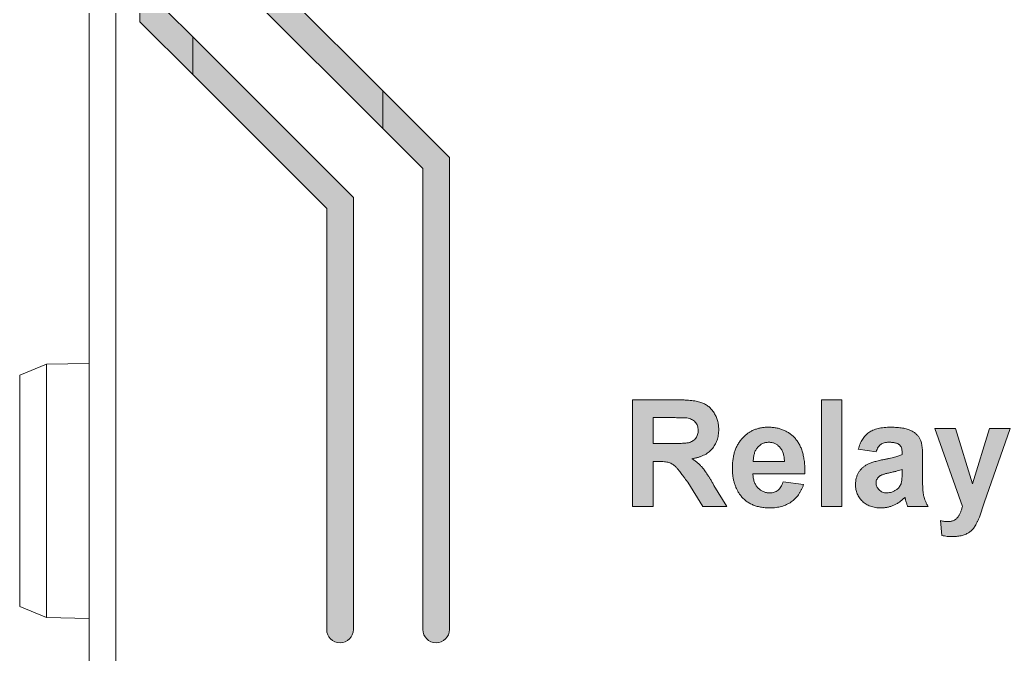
# Model space of a CAD drawing. Extents: x 222 to 1672, y 144 to 807.
# Drawn here: x 445.66 to 464.22, y 381.01 to 392.91 of the extents above; entities that cross this region are included whole.
import ezdxf

# ---------------------------------------------------------------- set-up
doc = ezdxf.new("R2010")
doc.units = 0
doc.header["$LTSCALE"] = 2
doc.header["$MEASUREMENT"] = 0
doc.layers.get('0').update_dxf_attribs({"linetype": 'CONTINUOUS'})
doc.layers.add('DIM', color=7, linetype='CONTINUOUS')

msp = doc.modelspace()

# ---------------------------------------------------------------- hatches: boundary and pattern name
at = {"lineweight": 5}
h = msp.add_hatch(color=256, dxfattribs=at)
edge = h.paths.add_edge_path(flags=0)
edge.add_spline(control_points=[(458.25599, 384.67901), (458.27621, 384.68248), (458.31572, 384.68926), (458.37251, 384.70367), (458.4256, 384.72137), (458.47472, 384.74241), (458.52011, 384.76702), (458.56143, 384.79509), (458.59895, 384.82644), (458.6324, 384.86119), (458.66191, 384.89865), (458.68747, 384.93883), (458.7089, 384.98134), (458.72737, 385.02603), (458.74079, 385.07354), (458.75021, 385.1233), (458.75655, 385.17537), (458.75724, 385.21091), (458.75759, 385.22909)], knot_values=[0, 0, 0, 0, 0.07469781, 0.14595107, 0.21316705, 0.27831142, 0.34034359, 0.40091697, 0.4599555, 0.51808948, 0.57627837, 0.63335481, 0.69121753, 0.7494755, 0.80920523, 0.87063763, 0.93380547, 1, 1, 1, 1], weights=[1, 1, 1, 1, 1, 1, 1, 1, 1, 1, 1, 1, 1, 1, 1, 1, 1, 1, 1], degree=3, periodic=0)
edge.add_spline(control_points=[(458.75759, 385.22909), (458.7574, 385.24352), (458.75703, 385.27191), (458.75284, 385.31394), (458.74613, 385.35479), (458.73646, 385.39439), (458.72436, 385.43282), (458.70971, 385.47002), (458.69171, 385.50581), (458.67202, 385.54057), (458.64966, 385.57317), (458.62547, 385.60349), (458.59949, 385.63125), (458.57125, 385.65606), (458.54153, 385.67857), (458.51021, 385.69881), (458.47679, 385.71609), (458.44092, 385.7306), (458.40158, 385.74328), (458.35749, 385.75387), (458.308, 385.76301), (458.25321, 385.77063), (458.19288, 385.77588), (458.12731, 385.78051), (458.05622, 385.78271), (458.00706, 385.78302), (457.98155, 385.78317)], knot_values=[0, 0, 0, 0, 0.03949592, 0.07768972, 0.11549137, 0.15273028, 0.18914914, 0.22573822, 0.2620321, 0.29871421, 0.33501361, 0.37012469, 0.40477796, 0.43896143, 0.4728859, 0.50675517, 0.54092691, 0.57568415, 0.61256245, 0.65396789, 0.69971137, 0.75027271, 0.80534532, 0.86543219, 0.93017383, 1, 1, 1, 1], weights=[1, 1, 1, 1, 1, 1, 1, 1, 1, 1, 1, 1, 1, 1, 1, 1, 1, 1, 1, 1, 1, 1, 1, 1, 1, 1, 1], degree=3, periodic=0)
edge.add_line((457.98155, 385.78317), (457.14221, 385.78317))
edge.add_line((457.14221, 385.78317), (457.14221, 383.78317))
edge.add_line((457.14221, 383.78317), (457.52682, 383.78317))
edge.add_line((457.52682, 383.78317), (457.52682, 384.62933))
edge.add_line((457.52682, 384.62933), (457.61296, 384.62933))
edge.add_spline(control_points=[(457.61296, 384.62933), (457.63568, 384.62923), (457.67782, 384.62905), (457.73612, 384.62447), (457.78473, 384.61829), (457.82513, 384.60851), (457.86024, 384.5947), (457.89248, 384.57578), (457.92466, 384.55347), (457.95016, 384.5297), (457.97224, 384.50672), (457.99172, 384.48348), (458.01512, 384.45555), (458.04124, 384.42199), (458.07069, 384.38321), (458.10342, 384.33928), (458.13947, 384.29), (458.16441, 384.25528), (458.17747, 384.2371)], knot_values=[0, 0, 0, 0, 0.09290491, 0.17236265, 0.23912814, 0.29319832, 0.34200386, 0.39290258, 0.44581457, 0.50190394, 0.53514103, 0.57621308, 0.62588572, 0.68425751, 0.75015653, 0.8251249, 0.90840426, 1, 1, 1, 1], weights=[1, 1, 1, 1, 1, 1, 1, 1, 1, 1, 1, 1, 1, 1, 1, 1, 1, 1, 1], degree=3, periodic=0)
edge.add_line((458.17747, 384.2371), (458.46192, 383.78317))
edge.add_line((458.46192, 383.78317), (458.91144, 383.78317))
edge.add_line((458.91144, 383.78317), (458.66905, 384.17901))
edge.add_spline(control_points=[(458.66905, 384.17901), (458.65829, 384.198), (458.63752, 384.23465), (458.60663, 384.28712), (458.57761, 384.33521), (458.54966, 384.37848), (458.52433, 384.41778), (458.50038, 384.45233), (458.47769, 384.48197), (458.45063, 384.51659), (458.4141, 384.55509), (458.36681, 384.599), (458.31381, 384.6407), (458.27554, 384.66605), (458.25599, 384.67901)], knot_values=[0, 0, 0, 0, 0.09973573, 0.19244088, 0.2781337, 0.35632251, 0.42773138, 0.49170623, 0.54832284, 0.59824945, 0.69235725, 0.79036126, 0.89288495, 1, 1, 1, 1], weights=[1, 1, 1, 1, 1, 1, 1, 1, 1, 1, 1, 1, 1, 1, 1], degree=3, periodic=0)
edge = h.paths.add_edge_path(flags=0)
edge.add_spline(control_points=[(458.15944, 385.44343), (458.17558, 385.4403), (458.20648, 385.4343), (458.24935, 385.4181), (458.28634, 385.39625), (458.31779, 385.36924), (458.34263, 385.33663), (458.36053, 385.29903), (458.371, 385.25662), (458.3723, 385.22688), (458.37298, 385.21146)], knot_values=[0, 0, 0, 0, 0.14164282, 0.27103414, 0.39288829, 0.51042719, 0.62627856, 0.74371588, 0.86716479, 1, 1, 1, 1], weights=[1, 1, 1, 1, 1, 1, 1, 1, 1, 1, 1], degree=3, periodic=0)
edge.add_spline(control_points=[(458.37298, 385.21146), (458.37238, 385.19768), (458.37123, 385.17097), (458.36398, 385.13245), (458.34993, 385.09798), (458.33137, 385.06704), (458.308, 385.04015), (458.28034, 385.0172), (458.24823, 384.99947), (458.21806, 384.98704), (458.18862, 384.9799), (458.15915, 384.97531), (458.12277, 384.97143), (458.0792, 384.96844), (458.0286, 384.96542), (457.97074, 384.96422), (457.90597, 384.96281), (457.86043, 384.96271), (457.83652, 384.96266)], knot_values=[0, 0, 0, 0, 0.06120831, 0.11864809, 0.17292566, 0.22559599, 0.27813602, 0.33036401, 0.38426791, 0.44041723, 0.47464078, 0.51850245, 0.57278003, 0.63698734, 0.71239837, 0.79780714, 0.89387143, 1, 1, 1, 1], weights=[1, 1, 1, 1, 1, 1, 1, 1, 1, 1, 1, 1, 1, 1, 1, 1, 1, 1, 1], degree=3, periodic=0)
edge.add_line((457.83652, 384.96266), (457.52682, 384.96266))
edge.add_line((457.52682, 384.96266), (457.52682, 385.44984))
edge.add_line((457.52682, 385.44984), (457.85375, 385.44984))
edge.add_spline(control_points=[(457.85375, 385.44984), (457.87391, 385.44989), (457.91211, 385.44997), (457.96619, 385.4494), (458.01401, 385.44922), (458.0554, 385.44823), (458.09054, 385.44767), (458.11911, 385.4463), (458.14145, 385.44541), (458.1541, 385.44402), (458.15944, 385.44343)], knot_values=[0, 0, 0, 0, 0.19780091, 0.37464764, 0.53053598, 0.66679491, 0.78078978, 0.87518728, 0.94734107, 1, 1, 1, 1], weights=[1, 1, 1, 1, 1, 1, 1, 1, 1, 1, 1], degree=3, periodic=0)
msp.add_hatch(color=256, dxfattribs=at).paths.add_polyline_path([(461.06529, 383.78317), (461.06529, 385.78317), (460.68067, 385.78317), (460.68067, 383.78317)], flags=0)
h = msp.add_hatch(color=256, dxfattribs=at)
edge = h.paths.add_edge_path(flags=0)
edge.add_spline(control_points=[(459.15743, 384.00433), (459.17312, 383.98468), (459.20426, 383.94566), (459.2592, 383.89476), (459.32096, 383.85261), (459.38819, 383.81731), (459.4619, 383.79077), (459.54128, 383.77082), (459.62708, 383.75993), (459.68625, 383.75835), (459.71673, 383.75753)], knot_values=[0, 0, 0, 0, 0.11855345, 0.23541081, 0.35185437, 0.47054346, 0.59278609, 0.72074042, 0.85615133, 1, 1, 1, 1], weights=[1, 1, 1, 1, 1, 1, 1, 1, 1, 1, 1], degree=3, periodic=0)
edge.add_spline(control_points=[(459.71673, 383.75753), (459.73624, 383.75781), (459.77453, 383.75834), (459.83064, 383.76358), (459.88412, 383.77254), (459.93533, 383.78421), (459.9837, 383.80066), (460.03025, 383.81915), (460.07381, 383.84216), (460.11488, 383.86837), (460.15362, 383.89754), (460.18912, 383.93071), (460.22262, 383.96634), (460.25328, 384.00543), (460.28067, 384.04807), (460.3061, 384.09343), (460.32867, 384.14203), (460.34104, 384.1761), (460.34734, 384.19343)], knot_values=[0, 0, 0, 0, 0.07085537, 0.13906557, 0.20446445, 0.26777142, 0.32959631, 0.38986562, 0.44953842, 0.50821494, 0.56672275, 0.62543134, 0.68446973, 0.74425089, 0.80560961, 0.86837334, 0.93305575, 1, 1, 1, 1], weights=[1, 1, 1, 1, 1, 1, 1, 1, 1, 1, 1, 1, 1, 1, 1, 1, 1, 1, 1], degree=3, periodic=0)
edge.add_line((460.34734, 384.19343), (459.96272, 384.24471))
edge.add_spline(control_points=[(459.96272, 384.24471), (459.9573, 384.22785), (459.94696, 384.19572), (459.92521, 384.15253), (459.89987, 384.11637), (459.87016, 384.08769), (459.83644, 384.06625), (459.79966, 384.05015), (459.75879, 384.04152), (459.73052, 384.04024), (459.71593, 384.03958)], knot_values=[0, 0, 0, 0, 0.15230827, 0.29006147, 0.41445075, 0.53069339, 0.64291168, 0.75670224, 0.87438487, 1, 1, 1, 1], weights=[1, 1, 1, 1, 1, 1, 1, 1, 1, 1, 1], degree=3, periodic=0)
edge.add_spline(control_points=[(459.71593, 384.03958), (459.70496, 384.0399), (459.68347, 384.04052), (459.65197, 384.04514), (459.62177, 384.05209), (459.59308, 384.06293), (459.56539, 384.07576), (459.5396, 384.09264), (459.51507, 384.11194), (459.49181, 384.1339), (459.47058, 384.15864), (459.45221, 384.18602), (459.43626, 384.21559), (459.42373, 384.24772), (459.41319, 384.28212), (459.40513, 384.3188), (459.40048, 384.35799), (459.39925, 384.38479), (459.39862, 384.39856)], knot_values=[0, 0, 0, 0, 0.06125787, 0.12003426, 0.1775854, 0.23400319, 0.29107345, 0.34778652, 0.40570411, 0.46534559, 0.52620682, 0.58746469, 0.64922042, 0.71351154, 0.77983588, 0.85008597, 0.92301523, 1, 1, 1, 1], weights=[1, 1, 1, 1, 1, 1, 1, 1, 1, 1, 1, 1, 1, 1, 1, 1, 1, 1, 1], degree=3, periodic=0)
edge.add_line((459.39862, 384.39856), (460.37298, 384.39856))
edge.add_spline(control_points=[(460.37298, 384.39856), (460.3732, 384.43423), (460.37363, 384.50338), (460.36624, 384.60364), (460.35327, 384.69687), (460.33431, 384.78304), (460.3087, 384.86196), (460.27695, 384.93383), (460.23939, 384.99897), (460.19503, 385.05634), (460.14573, 385.10677), (460.09226, 385.15079), (460.03415, 385.18793), (459.97162, 385.21792), (459.90508, 385.24183), (459.83412, 385.25848), (459.75896, 385.26871), (459.70741, 385.2698), (459.68107, 385.27035)], knot_values=[0, 0, 0, 0, 0.08420879, 0.16325787, 0.23716248, 0.30633069, 0.3713571, 0.43277526, 0.49157225, 0.54847102, 0.60355787, 0.65779038, 0.71168251, 0.76598833, 0.82125275, 0.87831821, 0.93781895, 1, 1, 1, 1], weights=[1, 1, 1, 1, 1, 1, 1, 1, 1, 1, 1, 1, 1, 1, 1, 1, 1, 1, 1], degree=3, periodic=0)
edge.add_spline(control_points=[(459.68107, 385.27035), (459.65753, 385.26977), (459.61118, 385.26863), (459.54333, 385.25858), (459.4783, 385.24334), (459.41683, 385.22049), (459.35812, 385.19214), (459.30316, 385.15633), (459.25072, 385.11502), (459.20208, 385.06728), (459.15729, 385.01437), (459.11958, 384.95517), (459.08604, 384.89215), (459.06005, 384.82347), (459.03884, 384.75039), (459.02505, 384.67206), (459.01525, 384.58925), (459.01443, 384.53227), (459.014, 384.50313)], knot_values=[0, 0, 0, 0, 0.06169022, 0.12145947, 0.17946419, 0.23651303, 0.29304481, 0.35005925, 0.40813473, 0.46780956, 0.5284676, 0.58945925, 0.6514795, 0.71533384, 0.78161143, 0.85070042, 0.92362773, 1, 1, 1, 1], weights=[1, 1, 1, 1, 1, 1, 1, 1, 1, 1, 1, 1, 1, 1, 1, 1, 1, 1, 1], degree=3, periodic=0)
edge.add_spline(control_points=[(459.014, 384.50313), (459.01452, 384.47854), (459.01553, 384.43035), (459.02188, 384.35964), (459.0329, 384.29221), (459.04927, 384.22821), (459.06897, 384.16722), (459.0937, 384.10947), (459.12262, 384.05481), (459.14588, 384.02108), (459.15743, 384.00433)], knot_values=[0, 0, 0, 0, 0.13976509, 0.27393342, 0.40323654, 0.52770887, 0.64918866, 0.76721758, 0.88440111, 1, 1, 1, 1], weights=[1, 1, 1, 1, 1, 1, 1, 1, 1, 1, 1], degree=3, periodic=0)
edge = h.paths.add_edge_path(flags=0)
edge.add_spline(control_points=[(459.40543, 384.62933), (459.40564, 384.64283), (459.40604, 384.66907), (459.40983, 384.70734), (459.41544, 384.74365), (459.42501, 384.77751), (459.43591, 384.80971), (459.45054, 384.83921), (459.46733, 384.86682), (459.48057, 384.88346), (459.48716, 384.89175)], knot_values=[0, 0, 0, 0, 0.14414285, 0.28026978, 0.41042823, 0.5360437, 0.65560852, 0.77300057, 0.88701576, 1, 1, 1, 1], weights=[1, 1, 1, 1, 1, 1, 1, 1, 1, 1, 1], degree=3, periodic=0)
edge.add_spline(control_points=[(459.48716, 384.89175), (459.49423, 384.89937), (459.50813, 384.91436), (459.5312, 384.93414), (459.55559, 384.95101), (459.58139, 384.96477), (459.60861, 384.97522), (459.63718, 384.98294), (459.66732, 384.9873), (459.68787, 384.98796), (459.6983, 384.9883)], knot_values=[0, 0, 0, 0, 0.12992539, 0.25546154, 0.37915105, 0.50018492, 0.62021214, 0.74296224, 0.86956039, 1, 1, 1, 1], weights=[1, 1, 1, 1, 1, 1, 1, 1, 1, 1, 1], degree=3, periodic=0)
edge.add_spline(control_points=[(459.6983, 384.9883), (459.70806, 384.98793), (459.72726, 384.9872), (459.75566, 384.98329), (459.78289, 384.97595), (459.80903, 384.96604), (459.83375, 384.95289), (459.85762, 384.93721), (459.88018, 384.91841), (459.90176, 384.89703), (459.92119, 384.87267), (459.93858, 384.84579), (459.95302, 384.81596), (459.96539, 384.78384), (459.97501, 384.74879), (459.9822, 384.7113), (459.98641, 384.67108), (459.9877, 384.64349), (459.98836, 384.62933)], knot_values=[0, 0, 0, 0, 0.05667449, 0.11148941, 0.16601854, 0.22000498, 0.27340383, 0.32822971, 0.38550015, 0.44360396, 0.5042581, 0.56597298, 0.62906969, 0.69630237, 0.76551692, 0.83970968, 0.91769727, 1, 1, 1, 1], weights=[1, 1, 1, 1, 1, 1, 1, 1, 1, 1, 1, 1, 1, 1, 1, 1, 1, 1, 1], degree=3, periodic=0)
edge.add_line((459.98836, 384.62933), (459.40543, 384.62933))
h = msp.add_hatch(color=256, dxfattribs=at)
edge = h.paths.add_edge_path(flags=0)
edge.add_spline(control_points=[(462.57811, 384.71026), (462.57796, 384.73029), (462.57768, 384.76877), (462.57535, 384.8241), (462.57121, 384.87458), (462.56649, 384.92028), (462.559, 384.96084), (462.55104, 384.99678), (462.54054, 385.02767), (462.52518, 385.06272), (462.49958, 385.10134), (462.46018, 385.14222), (462.41207, 385.17911), (462.36532, 385.20568), (462.32308, 385.22495), (462.28617, 385.23642), (462.24584, 385.24765), (462.20112, 385.25554), (462.15267, 385.26271), (462.10004, 385.26649), (462.04357, 385.27022), (462.00453, 385.27031), (461.98436, 385.27035)], knot_values=[0, 0, 0, 0, 0.06225435, 0.11957737, 0.17203079, 0.2196465, 0.26222114, 0.30016966, 0.33389655, 0.36343396, 0.41891423, 0.47674126, 0.53916276, 0.60664461, 0.64342939, 0.68319291, 0.72657895, 0.7734602, 0.82416741, 0.8787227, 0.93733069, 1, 1, 1, 1], weights=[1, 1, 1, 1, 1, 1, 1, 1, 1, 1, 1, 1, 1, 1, 1, 1, 1, 1, 1, 1, 1, 1, 1], degree=3, periodic=0)
edge.add_spline(control_points=[(461.98436, 385.27035), (461.96218, 385.27008), (461.9191, 385.26955), (461.85654, 385.26446), (461.79808, 385.2574), (461.74409, 385.24588), (461.69416, 385.23209), (461.64836, 385.21494), (461.60678, 385.19456), (461.56946, 385.17053), (461.53557, 385.14348), (461.50444, 385.11314), (461.47593, 385.07929), (461.44988, 385.04203), (461.42671, 385.00127), (461.4057, 384.95746), (461.38775, 384.91006), (461.37797, 384.87699), (461.37298, 384.8601)], knot_values=[0, 0, 0, 0, 0.08239138, 0.16002563, 0.23308018, 0.30100562, 0.3649371, 0.42539287, 0.48242231, 0.53665245, 0.58996686, 0.64330205, 0.69787614, 0.75417562, 0.81196627, 0.87189028, 0.93455374, 1, 1, 1, 1], weights=[1, 1, 1, 1, 1, 1, 1, 1, 1, 1, 1, 1, 1, 1, 1, 1, 1, 1, 1], degree=3, periodic=0)
edge.add_line((461.37298, 384.8601), (461.70631, 384.80882))
edge.add_spline(control_points=[(461.70631, 384.80882), (461.71194, 384.82434), (461.72258, 384.85369), (461.74347, 384.89278), (461.76662, 384.92487), (461.79351, 384.94964), (461.82491, 384.96725), (461.86073, 384.97952), (461.90163, 384.98724), (461.93063, 384.98793), (461.9459, 384.9883)], knot_values=[0, 0, 0, 0, 0.15148225, 0.28648814, 0.40572122, 0.51340278, 0.619451, 0.7338998, 0.85996636, 1, 1, 1, 1], weights=[1, 1, 1, 1, 1, 1, 1, 1, 1, 1, 1], degree=3, periodic=0)
edge.add_spline(control_points=[(461.9459, 384.9883), (461.95738, 384.98812), (461.97944, 384.98777), (462.01116, 384.98592), (462.04003, 384.98226), (462.06602, 384.97758), (462.08915, 384.97168), (462.10937, 384.96414), (462.1267, 384.9549), (462.14631, 384.94095), (462.16626, 384.91778), (462.18246, 384.88286), (462.19205, 384.8407), (462.19299, 384.81034), (462.19349, 384.79399)], knot_values=[0, 0, 0, 0, 0.09377749, 0.18007096, 0.25917195, 0.33122855, 0.39548218, 0.453792, 0.50695245, 0.55536258, 0.64960779, 0.75248616, 0.86671714, 1, 1, 1, 1], weights=[1, 1, 1, 1, 1, 1, 1, 1, 1, 1, 1, 1, 1, 1, 1], degree=3, periodic=0)
edge.add_line((462.19349, 384.79399), (462.19349, 384.75753))
edge.add_spline(control_points=[(462.19349, 384.75753), (462.18431, 384.75372), (462.16451, 384.74551), (462.13192, 384.73389), (462.09425, 384.72255), (462.05172, 384.71034), (462.00406, 384.69862), (461.95151, 384.686), (461.89387, 384.6738), (461.85375, 384.66563), (461.83291, 384.66138)], knot_values=[0, 0, 0, 0, 0.07981873, 0.17203946, 0.27748407, 0.39556827, 0.52711527, 0.67141219, 0.82930192, 1, 1, 1, 1], weights=[1, 1, 1, 1, 1, 1, 1, 1, 1, 1, 1], degree=3, periodic=0)
edge.add_spline(control_points=[(461.83291, 384.66138), (461.80267, 384.65486), (461.74546, 384.64252), (461.66578, 384.62075), (461.59733, 384.59723), (461.53877, 384.57221), (461.48915, 384.54198), (461.44584, 384.5071), (461.40862, 384.46601), (461.37729, 384.41979), (461.35236, 384.36882), (461.33492, 384.31385), (461.32362, 384.25572), (461.32235, 384.21579), (461.3217, 384.19543)], knot_values=[0, 0, 0, 0, 0.12127311, 0.22934374, 0.32353606, 0.40485207, 0.47837502, 0.550561, 0.6220739, 0.69481004, 0.76878624, 0.84360765, 0.92029713, 1, 1, 1, 1], weights=[1, 1, 1, 1, 1, 1, 1, 1, 1, 1, 1, 1, 1, 1, 1], degree=3, periodic=0)
edge.add_spline(control_points=[(461.3217, 384.19543), (461.32206, 384.17992), (461.32276, 384.14958), (461.32902, 384.10504), (461.33885, 384.06258), (461.35309, 384.02207), (461.3711, 383.9837), (461.39286, 383.94713), (461.41916, 383.91307), (461.44913, 383.88104), (461.48258, 383.85189), (461.51926, 383.82647), (461.55897, 383.80518), (461.6014, 383.78733), (461.64714, 383.77454), (461.69536, 383.7641), (461.74679, 383.75878), (461.78202, 383.75796), (461.80006, 383.75753)], knot_values=[0, 0, 0, 0, 0.0637279, 0.12466222, 0.18443855, 0.24259015, 0.30078319, 0.35839089, 0.41712241, 0.47731058, 0.53839304, 0.59914168, 0.66029316, 0.72328646, 0.7878993, 0.85517772, 0.92585191, 1, 1, 1, 1], weights=[1, 1, 1, 1, 1, 1, 1, 1, 1, 1, 1, 1, 1, 1, 1, 1, 1, 1, 1], degree=3, periodic=0)
edge.add_spline(control_points=[(461.80006, 383.75753), (461.8208, 383.75817), (461.86193, 383.75943), (461.9225, 383.7689), (461.98123, 383.78413), (462.03787, 383.80592), (462.09274, 383.83397), (462.1462, 383.8676), (462.19772, 383.90793), (462.22967, 383.9386), (462.24598, 383.95425)], knot_values=[0, 0, 0, 0, 0.12414628, 0.24632109, 0.36622026, 0.4869914, 0.60897492, 0.73480024, 0.86472582, 1, 1, 1, 1], weights=[1, 1, 1, 1, 1, 1, 1, 1, 1, 1, 1], degree=3, periodic=0)
edge.add_spline(control_points=[(462.24598, 383.95425), (462.24679, 383.95185), (462.24882, 383.94589), (462.2519, 383.93533), (462.25545, 383.92153), (462.25812, 383.91138), (462.2596, 383.90577)], knot_values=[0, 0, 0, 0, 0.1509182, 0.37490735, 0.65466066, 1, 1, 1, 1], weights=[1, 1, 1, 1, 1, 1, 1], degree=3, periodic=0)
edge.add_spline(control_points=[(462.2596, 383.90577), (462.26302, 383.89307), (462.26944, 383.86922), (462.27917, 383.83618), (462.28729, 383.80782), (462.29331, 383.7909), (462.29606, 383.78317)], knot_values=[0, 0, 0, 0, 0.3084409, 0.57901026, 0.80787295, 1, 1, 1, 1], weights=[1, 1, 1, 1, 1, 1, 1], degree=3, periodic=0)
edge.add_line((462.29606, 383.78317), (462.68067, 383.78317))
edge.add_spline(control_points=[(462.68067, 383.78317), (462.67134, 383.80014), (462.65326, 383.83304), (462.63104, 383.88288), (462.61252, 383.93072), (462.60119, 383.97064), (462.59415, 384.00354), (462.58976, 384.03108), (462.58625, 384.0617), (462.58354, 384.09552), (462.5812, 384.13238), (462.57897, 384.17244), (462.57847, 384.21573), (462.57823, 384.24565), (462.57811, 384.26114)], knot_values=[0, 0, 0, 0, 0.1170544, 0.22693526, 0.32968131, 0.4270798, 0.4774496, 0.53308016, 0.59568856, 0.66376196, 0.73821884, 0.81907955, 0.90631512, 1, 1, 1, 1], weights=[1, 1, 1, 1, 1, 1, 1, 1, 1, 1, 1, 1, 1, 1, 1], degree=3, periodic=0)
edge.add_line((462.57811, 384.26114), (462.57811, 384.71026))
edge = h.paths.add_edge_path(flags=0)
edge.add_spline(control_points=[(461.90703, 384.03958), (461.89293, 384.04023), (461.86578, 384.04146), (461.82707, 384.05248), (461.79194, 384.06955), (461.76213, 384.09445), (461.73736, 384.12321), (461.71918, 384.15557), (461.70836, 384.19088), (461.707, 384.21539), (461.70631, 384.22789)], knot_values=[0, 0, 0, 0, 0.13771831, 0.26517094, 0.39082205, 0.51715765, 0.64231852, 0.76048923, 0.87789878, 1, 1, 1, 1], weights=[1, 1, 1, 1, 1, 1, 1, 1, 1, 1, 1], degree=3, periodic=0)
edge.add_spline(control_points=[(461.70631, 384.22789), (461.7071, 384.24044), (461.70864, 384.2651), (461.72292, 384.29994), (461.74542, 384.33136), (461.76607, 384.34762), (461.77682, 384.35609)], knot_values=[0, 0, 0, 0, 0.24658548, 0.48422203, 0.73124294, 1, 1, 1, 1], weights=[1, 1, 1, 1, 1, 1, 1], degree=3, periodic=0)
edge.add_spline(control_points=[(461.77682, 384.35609), (461.78117, 384.35888), (461.7906, 384.36492), (461.80742, 384.37215), (461.82705, 384.3804), (461.85016, 384.3881), (461.87643, 384.39628), (461.90589, 384.40406), (461.93858, 384.41223), (461.98492, 384.42222), (462.04043, 384.43452), (462.10062, 384.44874), (462.15056, 384.46222), (462.18029, 384.47141), (462.19349, 384.47548)], knot_values=[0, 0, 0, 0, 0.03556844, 0.07722134, 0.12600496, 0.18255621, 0.24524261, 0.31590012, 0.39280488, 0.47778687, 0.64305187, 0.78524199, 0.90464804, 1, 1, 1, 1], weights=[1, 1, 1, 1, 1, 1, 1, 1, 1, 1, 1, 1, 1, 1, 1], degree=3, periodic=0)
edge.add_line((462.19349, 384.47548), (462.19349, 384.40297))
edge.add_spline(control_points=[(462.19349, 384.40297), (462.19342, 384.38293), (462.19329, 384.34616), (462.19044, 384.29646), (462.18674, 384.25697), (462.18165, 384.23467), (462.17947, 384.22508)], knot_values=[0, 0, 0, 0, 0.33606884, 0.61654006, 0.83523807, 1, 1, 1, 1], weights=[1, 1, 1, 1, 1, 1, 1], degree=3, periodic=0)
edge.add_spline(control_points=[(462.17947, 384.22508), (462.1755, 384.21339), (462.16761, 384.19015), (462.14781, 384.15865), (462.12382, 384.12903), (462.10368, 384.11282), (462.09333, 384.10449)], knot_values=[0, 0, 0, 0, 0.24488642, 0.48698632, 0.73615012, 1, 1, 1, 1], weights=[1, 1, 1, 1, 1, 1, 1], degree=3, periodic=0)
edge.add_spline(control_points=[(462.09333, 384.10449), (462.07865, 384.09453), (462.05004, 384.07512), (462.00334, 384.05457), (461.95551, 384.04193), (461.92313, 384.04036), (461.90703, 384.03958)], knot_values=[0, 0, 0, 0, 0.26490977, 0.51622128, 0.75944699, 1, 1, 1, 1], weights=[1, 1, 1, 1, 1, 1, 1], degree=3, periodic=0)
h = msp.add_hatch(color=256, dxfattribs=at)
edge = h.paths.add_edge_path(flags=0)
edge.add_spline(control_points=[(462.93708, 383.24031), (462.97024, 383.23406), (463.0367, 383.22155), (463.10432, 383.2199), (463.1382, 383.21907)], knot_values=[0, 0, 0, 0, 0.49887109, 1, 1, 1, 1], weights=[1, 1, 1, 1, 1], degree=3, periodic=0)
edge.add_spline(control_points=[(463.1382, 383.21907), (463.15464, 383.21921), (463.18665, 383.21947), (463.23331, 383.22427), (463.27741, 383.23074), (463.31887, 383.24053), (463.35746, 383.25233), (463.39316, 383.26643), (463.42554, 383.28269), (463.45503, 383.30154), (463.48206, 383.32285), (463.50694, 383.34731), (463.53085, 383.374), (463.5527, 383.40509), (463.5749, 383.44059), (463.59669, 383.48291), (463.61905, 383.53234), (463.6334, 383.56797), (463.64101, 383.58686)], knot_values=[0, 0, 0, 0, 0.07275858, 0.14166376, 0.2074853, 0.27002676, 0.33006918, 0.38607356, 0.4397602, 0.49028579, 0.54080446, 0.59182595, 0.64461929, 0.69927107, 0.75982386, 0.82991903, 0.90983983, 1, 1, 1, 1], weights=[1, 1, 1, 1, 1, 1, 1, 1, 1, 1, 1, 1, 1, 1, 1, 1, 1, 1, 1], degree=3, periodic=0)
edge.add_line((463.64101, 383.58686), (463.73315, 383.85088))
edge.add_line((463.73315, 383.85088), (464.21913, 385.24471))
edge.add_line((464.21913, 385.24471), (463.83452, 385.24471))
edge.add_line((463.83452, 385.24471), (463.514, 384.20986))
edge.add_line((463.514, 384.20986), (463.19349, 385.24471))
edge.add_line((463.19349, 385.24471), (462.80888, 385.24471))
edge.add_line((462.80888, 385.24471), (463.3241, 383.78317))
edge.add_spline(control_points=[(463.3241, 383.78317), (463.31869, 383.76344), (463.30826, 383.72534), (463.2877, 383.67185), (463.26411, 383.62364), (463.24112, 383.58766), (463.22098, 383.5616), (463.20301, 383.54573), (463.18365, 383.53182), (463.16219, 383.52058), (463.13877, 383.51177), (463.11352, 383.50535), (463.08622, 383.50176), (463.06743, 383.50134), (463.05767, 383.50112)], knot_values=[0, 0, 0, 0, 0.14439171, 0.27867988, 0.40389901, 0.52262569, 0.57960558, 0.63566555, 0.6911198, 0.74762981, 0.80611074, 0.86738952, 0.93112113, 1, 1, 1, 1], weights=[1, 1, 1, 1, 1, 1, 1, 1, 1, 1, 1, 1, 1, 1, 1], degree=3, periodic=0)
edge.add_spline(control_points=[(463.05767, 383.50112), (463.04645, 383.5014), (463.02329, 383.50198), (462.9877, 383.50525), (462.95012, 383.51092), (462.92464, 383.51634), (462.91144, 383.51915)], knot_values=[0, 0, 0, 0, 0.2281211, 0.47064069, 0.7258863, 1, 1, 1, 1], weights=[1, 1, 1, 1, 1, 1, 1], degree=3, periodic=0)
edge.add_line((462.91144, 383.51915), (462.93708, 383.24031))
at = {"layer": 'DIM', "lineweight": 5}
for points in [[(450.21272, 393.826), (450.21272, 463.32772), (452.46272, 465.57772), (452.46272, 466.28483), (449.71272, 463.53483), (449.71272, 393.61889), (452.46272, 390.86889), (452.46272, 391.576)], [(448.41272, 393.08042), (448.41272, 464.07331), (448.90462, 464.56521), (448.90462, 465.27231), (447.91272, 464.28042), (447.91272, 392.87331), (448.90462, 391.88141), (448.90462, 392.58852)]]:
    msp.add_hatch(color=256, dxfattribs=at).paths.add_polyline_path(points, flags=0)
h = msp.add_hatch(color=256, dxfattribs=at)
edge = h.paths.add_edge_path(flags=0)
edge.add_line((451.41272, 389.37331), (451.41272, 381.47686))
edge.add_arc((451.66272, 381.47686), 0.25, 180, 360)
edge.add_line((451.91272, 381.47686), (451.91272, 389.58042))
edge.add_line((451.91272, 389.58042), (448.90462, 392.58852))
edge.add_line((448.90462, 392.58852), (448.90462, 391.88141))
edge.add_line((448.90462, 391.88141), (451.41272, 389.37331))
h = msp.add_hatch(color=256, dxfattribs=at)
edge = h.paths.add_edge_path(flags=0)
edge.add_line((453.21272, 390.11889), (453.21272, 381.47686))
edge.add_arc((453.46272, 381.47686), 0.25, 180, 360)
edge.add_line((453.71272, 381.47686), (453.71272, 390.326))
edge.add_line((453.71272, 390.326), (452.46272, 391.576))
edge.add_line((452.46272, 391.576), (452.46272, 390.86889))
edge.add_line((452.46272, 390.86889), (453.21272, 390.11889))

# ---------------------------------------------------------------- linework, layer by layer
at = {"linetype": 'Continuous', "lineweight": 5}
for p, q in [((446.96272, 380.57686), (446.96272, 476.57686)), ((447.46272, 476.57686), (447.46272, 380.57686)), ((447.91272, 464.28042), (447.91272, 392.87331)), ((452.46272, 391.576), (450.21272, 393.826)), ((449.71272, 393.61889), (452.46272, 390.86889)), ((448.90462, 392.58852), (448.41272, 393.08041)), ((447.91272, 392.87331), (448.90462, 391.88141)), ((451.91272, 389.58042), (448.90462, 392.58852)), ((448.90462, 391.88141), (448.90462, 392.58852)), ((448.90462, 391.88141), (451.41272, 389.37331)), ((453.71272, 390.326), (452.46272, 391.576)), ((452.46272, 391.576), (452.46272, 390.86889)), ((452.46272, 390.86889), (453.21272, 390.11889)), ((453.71272, 381.47686), (453.71272, 390.326)), ((453.21272, 390.11889), (453.21272, 381.47686)), ((451.91272, 381.47686), (451.91272, 389.58042)), ((451.41272, 389.37331), (451.41272, 381.47686)), ((446.16265, 386.45417), (445.66272, 386.24545)), ((446.96272, 386.46814), (446.16265, 386.45417)), ((446.16265, 386.45417), (446.16265, 381.69955)), ((445.66272, 381.90828), (445.66272, 386.24545)), ((445.66272, 381.90828), (446.16265, 381.69955)), ((446.16265, 381.69955), (446.96272, 381.68559))]:
    msp.add_line(p, q, dxfattribs=at)
at = {"lineweight": 5}
for p, q in [((457.98155, 385.78317), (457.14221, 385.78317)), ((457.14221, 385.78317), (457.14221, 383.78317)), ((461.06529, 385.78317), (460.68067, 385.78317)), ((460.68067, 385.78317), (460.68067, 383.78317)), ((461.06529, 383.78317), (461.06529, 385.78317)), ((457.52682, 385.44984), (457.85375, 385.44984)), ((457.52682, 384.96266), (457.52682, 385.44984)), ((463.19349, 385.24471), (462.80888, 385.24471)), ((462.80888, 385.24471), (463.3241, 383.78317)), ((463.514, 384.20986), (463.19349, 385.24471)), ((463.83452, 385.24471), (463.514, 384.20986)), ((463.73315, 383.85088), (464.21913, 385.24471)), ((464.21913, 385.24471), (463.83452, 385.24471)), ((457.83652, 384.96266), (457.52682, 384.96266)), ((461.37298, 384.8601), (461.70631, 384.80882)), ((462.19349, 384.79399), (462.19349, 384.75754)), ((462.57811, 384.26114), (462.57811, 384.71026)), ((457.52682, 383.78317), (457.52682, 384.62933)), ((457.52682, 384.62933), (457.61296, 384.62933)), ((459.98836, 384.62933), (459.40543, 384.62933)), ((459.39862, 384.39856), (460.37298, 384.39856)), ((462.19349, 384.47548), (462.19349, 384.40297)), ((458.17747, 384.2371), (458.46192, 383.78317)), ((458.91144, 383.78317), (458.66905, 384.17901)), ((460.34734, 384.19343), (459.96272, 384.24471)), ((457.14221, 383.78317), (457.52682, 383.78317)), ((458.46192, 383.78317), (458.91144, 383.78317)), ((460.68067, 383.78317), (461.06529, 383.78317)), ((462.29606, 383.78317), (462.68067, 383.78317)), ((463.64101, 383.58686), (463.73315, 383.85088)), ((462.91144, 383.51915), (462.93708, 383.24031))]:
    msp.add_line(p, q, dxfattribs=at)
at = {"linetype": 'Continuous', "lineweight": 5}
for centre in [(451.66272, 381.47686), (453.46272, 381.47686)]:
    msp.add_arc(centre, 0.25, 180, 0, dxfattribs=at)
at = {"lineweight": 5}
for points, knots in [([(457.98155, 385.78317), (458.00706, 385.78302), (458.05622, 385.78271), (458.12731, 385.78051), (458.19288, 385.77588), (458.25321, 385.77063), (458.308, 385.76301), (458.35749, 385.75387), (458.40158, 385.74328), (458.44092, 385.7306), (458.47679, 385.71609), (458.51021, 385.69881), (458.54153, 385.67857), (458.57125, 385.65606), (458.59949, 385.63125), (458.62547, 385.60349), (458.64966, 385.57317), (458.67202, 385.54057), (458.69171, 385.50581), (458.70971, 385.47002), (458.72436, 385.43282), (458.73646, 385.39439), (458.74613, 385.35479), (458.75284, 385.31394), (458.75703, 385.27191), (458.7574, 385.24352), (458.75759, 385.22909)], [0, 0, 0, 0, 0.06982617, 0.13456781, 0.19465468, 0.24972729, 0.30028863, 0.34603211, 0.38743755, 0.42431585, 0.45907309, 0.49324483, 0.5271141, 0.56103857, 0.59522204, 0.62987531, 0.66498639, 0.70128579, 0.7379679, 0.77426178, 0.81085086, 0.84726972, 0.88450863, 0.92231028, 0.96050408, 1, 1, 1, 1]), ([(458.15944, 385.44343), (458.1541, 385.44402), (458.14145, 385.44541), (458.11911, 385.4463), (458.09054, 385.44767), (458.0554, 385.44823), (458.01401, 385.44922), (457.96619, 385.4494), (457.91211, 385.44997), (457.87391, 385.44989), (457.85375, 385.44984)], [0, 0, 0, 0, 0.05265893, 0.12481272, 0.21921022, 0.33320509, 0.46946402, 0.62535236, 0.80219909, 1, 1, 1, 1]), ([(458.37298, 385.21146), (458.3723, 385.22688), (458.371, 385.25662), (458.36053, 385.29903), (458.34263, 385.33663), (458.31779, 385.36924), (458.28634, 385.39625), (458.24935, 385.4181), (458.20648, 385.4343), (458.17558, 385.4403), (458.15944, 385.44343)], [0, 0, 0, 0, 0.13283521, 0.25628412, 0.37372144, 0.48957281, 0.60711171, 0.72896586, 0.85835718, 1, 1, 1, 1]), ([(459.014, 384.50313), (459.01443, 384.53227), (459.01525, 384.58925), (459.02505, 384.67206), (459.03884, 384.75039), (459.06005, 384.82347), (459.08604, 384.89215), (459.11958, 384.95517), (459.15729, 385.01437), (459.20208, 385.06728), (459.25072, 385.11502), (459.30316, 385.15633), (459.35812, 385.19214), (459.41683, 385.22049), (459.4783, 385.24334), (459.54333, 385.25858), (459.61118, 385.26863), (459.65753, 385.26977), (459.68107, 385.27035)], [0, 0, 0, 0, 0.07637227, 0.14929958, 0.21838857, 0.28466616, 0.3485205, 0.41054075, 0.4715324, 0.53219044, 0.59186527, 0.64994075, 0.70695519, 0.76348697, 0.82053581, 0.87854053, 0.93830978, 1, 1, 1, 1]), ([(459.68107, 385.27035), (459.70741, 385.2698), (459.75896, 385.26871), (459.83412, 385.25848), (459.90508, 385.24183), (459.97162, 385.21792), (460.03415, 385.18793), (460.09226, 385.15079), (460.14573, 385.10677), (460.19503, 385.05634), (460.23939, 384.99897), (460.27695, 384.93383), (460.3087, 384.86196), (460.33431, 384.78304), (460.35327, 384.69687), (460.36624, 384.60364), (460.37363, 384.50338), (460.3732, 384.43423), (460.37298, 384.39856)], [0, 0, 0, 0, 0.06218105, 0.12168179, 0.17874725, 0.23401167, 0.28831749, 0.34220962, 0.39644213, 0.45152898, 0.50842775, 0.56722474, 0.6286429, 0.69366931, 0.76283752, 0.83674213, 0.91579121, 1, 1, 1, 1]), ([(461.37298, 384.8601), (461.37797, 384.87699), (461.38775, 384.91006), (461.4057, 384.95746), (461.42671, 385.00127), (461.44988, 385.04203), (461.47593, 385.07929), (461.50444, 385.11314), (461.53557, 385.14348), (461.56946, 385.17053), (461.60678, 385.19456), (461.64836, 385.21494), (461.69416, 385.23209), (461.74409, 385.24588), (461.79808, 385.2574), (461.85654, 385.26446), (461.9191, 385.26955), (461.96218, 385.27008), (461.98436, 385.27035)], [0, 0, 0, 0, 0.06544626, 0.12810972, 0.18803373, 0.24582438, 0.30212386, 0.35669795, 0.41003314, 0.46334755, 0.51757769, 0.57460713, 0.6350629, 0.69899438, 0.76691982, 0.83997437, 0.91760862, 1, 1, 1, 1]), ([(461.98436, 385.27035), (462.00453, 385.27031), (462.04357, 385.27022), (462.10004, 385.26649), (462.15267, 385.26271), (462.20112, 385.25554), (462.24584, 385.24765), (462.28617, 385.23642), (462.32308, 385.22495), (462.36532, 385.20568), (462.41207, 385.17911), (462.46018, 385.14222), (462.49958, 385.10134), (462.52518, 385.06272), (462.54054, 385.02767), (462.55104, 384.99678), (462.559, 384.96084), (462.56649, 384.92028), (462.57121, 384.87458), (462.57535, 384.8241), (462.57768, 384.76877), (462.57796, 384.73029), (462.57811, 384.71026)], [0, 0, 0, 0, 0.06266931, 0.1212773, 0.17583259, 0.2265398, 0.27342105, 0.31680709, 0.35657061, 0.39335539, 0.46083724, 0.52325874, 0.58108577, 0.63656604, 0.66610345, 0.69983034, 0.73777886, 0.7803535, 0.82796921, 0.88042263, 0.93774565, 1, 1, 1, 1]), ([(457.83652, 384.96266), (457.86043, 384.96271), (457.90597, 384.96281), (457.97074, 384.96422), (458.0286, 384.96542), (458.0792, 384.96844), (458.12277, 384.97143), (458.15915, 384.97531), (458.18862, 384.9799), (458.21806, 384.98704), (458.24823, 384.99947), (458.28034, 385.0172), (458.308, 385.04015), (458.33137, 385.06704), (458.34993, 385.09798), (458.36398, 385.13245), (458.37123, 385.17097), (458.37238, 385.19768), (458.37298, 385.21146)], [0, 0, 0, 0, 0.10612857, 0.20219286, 0.28760163, 0.36301266, 0.42721997, 0.48149755, 0.52535922, 0.55958277, 0.61573209, 0.66963599, 0.72186398, 0.77440401, 0.82707434, 0.88135191, 0.93879169, 1, 1, 1, 1]), ([(458.75759, 385.22909), (458.75724, 385.21091), (458.75655, 385.17537), (458.75021, 385.1233), (458.74079, 385.07354), (458.72737, 385.02603), (458.7089, 384.98134), (458.68747, 384.93883), (458.66191, 384.89865), (458.6324, 384.86119), (458.59895, 384.82644), (458.56143, 384.79509), (458.52011, 384.76702), (458.47472, 384.74241), (458.4256, 384.72137), (458.37251, 384.70367), (458.31572, 384.68926), (458.27621, 384.68248), (458.25599, 384.67901)], [0, 0, 0, 0, 0.066194535, 0.129362366, 0.190794767, 0.250524503, 0.308782471, 0.366645189, 0.42372163, 0.481910522, 0.5400445, 0.599083027, 0.659656408, 0.721688575, 0.786832952, 0.854048925, 0.925302192, 1, 1, 1, 1]), ([(459.48716, 384.89175), (459.48057, 384.88346), (459.46733, 384.86682), (459.45054, 384.83921), (459.43591, 384.80971), (459.42501, 384.77751), (459.41544, 384.74365), (459.40983, 384.70734), (459.40604, 384.66907), (459.40564, 384.64283), (459.40543, 384.62933)], [0, 0, 0, 0, 0.11298424, 0.22699943, 0.34439148, 0.4639563, 0.58957177, 0.71973022, 0.85585715, 1, 1, 1, 1]), ([(459.6983, 384.9883), (459.68787, 384.98796), (459.66732, 384.9873), (459.63718, 384.98294), (459.60861, 384.97522), (459.58139, 384.96477), (459.55559, 384.95101), (459.5312, 384.93414), (459.50813, 384.91436), (459.49423, 384.89937), (459.48716, 384.89175)], [0, 0, 0, 0, 0.13043961, 0.25703776, 0.37978786, 0.49981508, 0.62084895, 0.74453846, 0.87007461, 1, 1, 1, 1]), ([(459.98836, 384.62933), (459.9877, 384.64349), (459.98641, 384.67108), (459.9822, 384.7113), (459.97501, 384.74879), (459.96539, 384.78384), (459.95302, 384.81596), (459.93858, 384.84579), (459.92119, 384.87267), (459.90176, 384.89703), (459.88018, 384.91841), (459.85762, 384.93721), (459.83375, 384.95289), (459.80903, 384.96604), (459.78289, 384.97595), (459.75566, 384.98329), (459.72726, 384.9872), (459.70806, 384.98793), (459.6983, 384.9883)], [0, 0, 0, 0, 0.08230273, 0.16029032, 0.23448308, 0.30369763, 0.37093031, 0.43402702, 0.4957419, 0.55639604, 0.61449985, 0.67177029, 0.72659617, 0.77999502, 0.83398146, 0.88851059, 0.94332551, 1, 1, 1, 1]), ([(461.9459, 384.9883), (461.93063, 384.98793), (461.90163, 384.98724), (461.86073, 384.97952), (461.82491, 384.96725), (461.79351, 384.94964), (461.76662, 384.92487), (461.74347, 384.89278), (461.72258, 384.85369), (461.71194, 384.82434), (461.70631, 384.80882)], [0, 0, 0, 0, 0.14003364, 0.2661002, 0.380549, 0.48659722, 0.59427878, 0.71351186, 0.84851775, 1, 1, 1, 1]), ([(462.19349, 384.79399), (462.19299, 384.81034), (462.19205, 384.8407), (462.18246, 384.88286), (462.16626, 384.91778), (462.14631, 384.94095), (462.1267, 384.9549), (462.10937, 384.96414), (462.08915, 384.97168), (462.06602, 384.97758), (462.04003, 384.98226), (462.01116, 384.98592), (461.97944, 384.98777), (461.95738, 384.98812), (461.9459, 384.9883)], [0, 0, 0, 0, 0.13328286, 0.24751384, 0.35039221, 0.44463742, 0.49304755, 0.546208, 0.60451782, 0.66877145, 0.74082805, 0.81992904, 0.90622251, 1, 1, 1, 1]), ([(458.25599, 384.67901), (458.27554, 384.66605), (458.31381, 384.6407), (458.36681, 384.599), (458.4141, 384.55509), (458.45063, 384.51659), (458.47769, 384.48197), (458.50038, 384.45233), (458.52433, 384.41778), (458.54966, 384.37848), (458.57761, 384.33521), (458.60663, 384.28712), (458.63752, 384.23465), (458.65829, 384.198), (458.66905, 384.17901)], [0, 0, 0, 0, 0.10711505, 0.20963874, 0.30764275, 0.40175055, 0.45167716, 0.50829377, 0.57226862, 0.64367749, 0.7218663, 0.80755912, 0.90026427, 1, 1, 1, 1]), ([(461.83291, 384.66138), (461.85375, 384.66563), (461.89387, 384.6738), (461.95151, 384.686), (462.00406, 384.69862), (462.05172, 384.71034), (462.09425, 384.72255), (462.13192, 384.73389), (462.16451, 384.74551), (462.18431, 384.75372), (462.19349, 384.75753)], [0, 0, 0, 0, 0.17069808, 0.32858781, 0.47288473, 0.60443173, 0.72251593, 0.82796054, 0.92018127, 1, 1, 1, 1]), ([(458.17747, 384.2371), (458.16441, 384.25528), (458.13947, 384.29), (458.10342, 384.33928), (458.07069, 384.38321), (458.04124, 384.42199), (458.01512, 384.45555), (457.99172, 384.48348), (457.97224, 384.50672), (457.95016, 384.5297), (457.92466, 384.55347), (457.89248, 384.57578), (457.86024, 384.5947), (457.82513, 384.60851), (457.78473, 384.61829), (457.73612, 384.62447), (457.67782, 384.62905), (457.63568, 384.62923), (457.61296, 384.62933)], [0, 0, 0, 0, 0.09159574, 0.1748751, 0.24984347, 0.31574249, 0.37411428, 0.42378692, 0.46485897, 0.49809606, 0.55418543, 0.60709742, 0.65799614, 0.70680168, 0.76087186, 0.82763735, 0.90709509, 1, 1, 1, 1]), ([(459.15743, 384.00433), (459.14588, 384.02108), (459.12262, 384.05481), (459.0937, 384.10947), (459.06897, 384.16722), (459.04927, 384.22821), (459.0329, 384.29221), (459.02188, 384.35964), (459.01553, 384.43035), (459.01452, 384.47854), (459.014, 384.50313)], [0, 0, 0, 0, 0.11559889, 0.23278242, 0.35081134, 0.47229113, 0.59676346, 0.72606658, 0.86023491, 1, 1, 1, 1]), ([(461.3217, 384.19543), (461.32235, 384.21579), (461.32362, 384.25572), (461.33492, 384.31385), (461.35236, 384.36882), (461.37729, 384.41979), (461.40862, 384.46601), (461.44584, 384.5071), (461.48915, 384.54198), (461.53877, 384.57221), (461.59733, 384.59723), (461.66578, 384.62075), (461.74546, 384.64252), (461.80267, 384.65486), (461.83291, 384.66138)], [0, 0, 0, 0, 0.07970287, 0.15639235, 0.23121376, 0.30518996, 0.3779261, 0.449439, 0.52162498, 0.59514793, 0.67646394, 0.77065626, 0.87872689, 1, 1, 1, 1]), ([(459.39862, 384.39856), (459.39925, 384.38479), (459.40048, 384.35799), (459.40513, 384.3188), (459.41319, 384.28212), (459.42373, 384.24772), (459.43626, 384.21559), (459.45221, 384.18602), (459.47058, 384.15864), (459.49181, 384.1339), (459.51507, 384.11194), (459.5396, 384.09264), (459.56539, 384.07576), (459.59308, 384.06293), (459.62177, 384.05209), (459.65197, 384.04514), (459.68347, 384.04052), (459.70496, 384.0399), (459.71593, 384.03958)], [0, 0, 0, 0, 0.07698477, 0.14991403, 0.22016412, 0.28648846, 0.35077958, 0.41253531, 0.47379318, 0.53465441, 0.59429589, 0.65221348, 0.70892655, 0.76599681, 0.8224146, 0.87996574, 0.93874213, 1, 1, 1, 1]), ([(461.77682, 384.35609), (461.76607, 384.34762), (461.74542, 384.33136), (461.72292, 384.29994), (461.70864, 384.2651), (461.7071, 384.24044), (461.70631, 384.22789)], [0, 0, 0, 0, 0.26875706, 0.51577797, 0.75341452, 1, 1, 1, 1]), ([(462.19349, 384.47548), (462.18029, 384.47141), (462.15056, 384.46222), (462.10062, 384.44874), (462.04043, 384.43452), (461.98492, 384.42222), (461.93858, 384.41223), (461.90589, 384.40406), (461.87643, 384.39628), (461.85016, 384.3881), (461.82705, 384.3804), (461.80742, 384.37215), (461.7906, 384.36492), (461.78117, 384.35888), (461.77682, 384.35609)], [0, 0, 0, 0, 0.095351957, 0.214758011, 0.356948127, 0.522213132, 0.607195121, 0.684099885, 0.754757394, 0.817443789, 0.873995043, 0.922778658, 0.964431563, 1, 1, 1, 1]), ([(462.17947, 384.22508), (462.18165, 384.23467), (462.18674, 384.25697), (462.19044, 384.29646), (462.19329, 384.34616), (462.19342, 384.38293), (462.19349, 384.40297)], [0, 0, 0, 0, 0.16476193, 0.38345994, 0.66393116, 1, 1, 1, 1]), ([(459.71593, 384.03958), (459.73052, 384.04024), (459.75879, 384.04152), (459.79966, 384.05015), (459.83644, 384.06625), (459.87016, 384.08769), (459.89987, 384.11637), (459.92521, 384.15253), (459.94696, 384.19572), (459.9573, 384.22785), (459.96272, 384.24471)], [0, 0, 0, 0, 0.12561513, 0.24329776, 0.35708832, 0.46930661, 0.58554925, 0.70993853, 0.84769173, 1, 1, 1, 1]), ([(460.34734, 384.19343), (460.34104, 384.1761), (460.32867, 384.14203), (460.3061, 384.09343), (460.28067, 384.04807), (460.25328, 384.00543), (460.22262, 383.96634), (460.18912, 383.93071), (460.15362, 383.89754), (460.11488, 383.86837), (460.07381, 383.84216), (460.03025, 383.81915), (459.9837, 383.80066), (459.93533, 383.78421), (459.88412, 383.77254), (459.83064, 383.76358), (459.77453, 383.75834), (459.73624, 383.75781), (459.71673, 383.75753)], [0, 0, 0, 0, 0.06694425, 0.13162666, 0.19439039, 0.25574911, 0.31553027, 0.37456866, 0.43327725, 0.49178506, 0.55046158, 0.61013438, 0.67040369, 0.73222858, 0.79553555, 0.86093443, 0.92914463, 1, 1, 1, 1]), ([(461.80006, 383.75753), (461.78202, 383.75796), (461.74679, 383.75878), (461.69536, 383.7641), (461.64714, 383.77454), (461.6014, 383.78733), (461.55897, 383.80518), (461.51926, 383.82647), (461.48258, 383.85189), (461.44913, 383.88104), (461.41916, 383.91307), (461.39286, 383.94713), (461.3711, 383.9837), (461.35309, 384.02207), (461.33885, 384.06258), (461.32902, 384.10504), (461.32276, 384.14958), (461.32206, 384.17992), (461.3217, 384.19543)], [0, 0, 0, 0, 0.07414809, 0.14482228, 0.2121007, 0.27671354, 0.33970684, 0.40085832, 0.46160696, 0.52268942, 0.58287759, 0.64160911, 0.69921681, 0.75740985, 0.81556145, 0.87533778, 0.9362721, 1, 1, 1, 1]), ([(461.70631, 384.22789), (461.707, 384.21539), (461.70836, 384.19088), (461.71918, 384.15557), (461.73736, 384.12321), (461.76213, 384.09445), (461.79194, 384.06955), (461.82707, 384.05248), (461.86578, 384.04146), (461.89293, 384.04023), (461.90703, 384.03958)], [0, 0, 0, 0, 0.12210122, 0.23951077, 0.35768148, 0.48284235, 0.60917795, 0.73482906, 0.86228169, 1, 1, 1, 1]), ([(462.09333, 384.10449), (462.10368, 384.11282), (462.12382, 384.12903), (462.14781, 384.15865), (462.16761, 384.19015), (462.1755, 384.21339), (462.17947, 384.22508)], [0, 0, 0, 0, 0.26384988, 0.51301368, 0.75511358, 1, 1, 1, 1]), ([(462.57811, 384.26114), (462.57823, 384.24565), (462.57847, 384.21573), (462.57897, 384.17244), (462.5812, 384.13238), (462.58354, 384.09552), (462.58625, 384.0617), (462.58976, 384.03108), (462.59415, 384.00354), (462.60119, 383.97064), (462.61252, 383.93072), (462.63104, 383.88288), (462.65326, 383.83304), (462.67134, 383.80014), (462.68067, 383.78317)], [0, 0, 0, 0, 0.09368488, 0.18092045, 0.26178116, 0.33623804, 0.40431144, 0.46691984, 0.5225504, 0.5729202, 0.67031869, 0.77306474, 0.8829456, 1, 1, 1, 1]), ([(459.71673, 383.75753), (459.68625, 383.75835), (459.62708, 383.75993), (459.54128, 383.77082), (459.4619, 383.79077), (459.38819, 383.81731), (459.32096, 383.85261), (459.2592, 383.89476), (459.20426, 383.94566), (459.17312, 383.98468), (459.15743, 384.00433)], [0, 0, 0, 0, 0.14384867, 0.27925958, 0.407213912, 0.529456538, 0.64814563, 0.764589188, 0.881446553, 1, 1, 1, 1]), ([(462.24598, 383.95425), (462.22967, 383.9386), (462.19772, 383.90793), (462.1462, 383.8676), (462.09274, 383.83397), (462.03787, 383.80592), (461.98123, 383.78413), (461.9225, 383.7689), (461.86193, 383.75943), (461.8208, 383.75817), (461.80006, 383.75753)], [0, 0, 0, 0, 0.13527418, 0.26519976, 0.39102508, 0.5130086, 0.63377974, 0.75367891, 0.87585372, 1, 1, 1, 1]), ([(461.90703, 384.03958), (461.92313, 384.04036), (461.95551, 384.04193), (462.00334, 384.05457), (462.05004, 384.07512), (462.07865, 384.09453), (462.09333, 384.10449)], [0, 0, 0, 0, 0.24055301, 0.48377872, 0.73509023, 1, 1, 1, 1]), ([(462.2596, 383.90577), (462.25812, 383.91138), (462.25545, 383.92153), (462.2519, 383.93533), (462.24882, 383.94589), (462.24679, 383.95185), (462.24598, 383.95425)], [0, 0, 0, 0, 0.34533934, 0.62509265, 0.8490818, 1, 1, 1, 1]), ([(462.29606, 383.78317), (462.29331, 383.7909), (462.28729, 383.80782), (462.27917, 383.83618), (462.26944, 383.86922), (462.26302, 383.89307), (462.2596, 383.90577)], [0, 0, 0, 0, 0.19212705, 0.42098974, 0.6915591, 1, 1, 1, 1]), ([(463.05767, 383.50112), (463.06743, 383.50134), (463.08622, 383.50176), (463.11352, 383.50535), (463.13877, 383.51177), (463.16219, 383.52058), (463.18365, 383.53182), (463.20301, 383.54573), (463.22098, 383.5616), (463.24112, 383.58766), (463.26411, 383.62364), (463.2877, 383.67185), (463.30826, 383.72534), (463.31869, 383.76344), (463.3241, 383.78317)], [0, 0, 0, 0, 0.06887887, 0.13261048, 0.19388926, 0.25237019, 0.3088802, 0.36433445, 0.42039442, 0.47737431, 0.59610099, 0.72132012, 0.85560829, 1, 1, 1, 1]), ([(463.64101, 383.58686), (463.6334, 383.56797), (463.61905, 383.53234), (463.59669, 383.48291), (463.5749, 383.44059), (463.5527, 383.40509), (463.53085, 383.374), (463.50694, 383.34731), (463.48206, 383.32285), (463.45503, 383.30154), (463.42554, 383.28269), (463.39316, 383.26643), (463.35746, 383.25233), (463.31887, 383.24053), (463.27741, 383.23074), (463.23331, 383.22427), (463.18665, 383.21947), (463.15464, 383.21921), (463.1382, 383.21907)], [0, 0, 0, 0, 0.09016017, 0.17008097, 0.24017614, 0.30072893, 0.35538071, 0.40817405, 0.45919554, 0.50971421, 0.5602398, 0.61392644, 0.66993082, 0.72997324, 0.7925147, 0.85833624, 0.92724142, 1, 1, 1, 1]), ([(462.91144, 383.51915), (462.92464, 383.51634), (462.95012, 383.51092), (462.9877, 383.50525), (463.02329, 383.50198), (463.04645, 383.5014), (463.05767, 383.50112)], [0, 0, 0, 0, 0.2741137, 0.52935931, 0.7718789, 1, 1, 1, 1]), ([(463.1382, 383.21907), (463.10432, 383.2199), (463.0367, 383.22155), (462.97024, 383.23406), (462.93708, 383.24031)], [0, 0, 0, 0, 0.50112891, 1, 1, 1, 1])]:
    msp.add_open_spline(points, degree=3, knots=knots, dxfattribs=at)

doc.saveas('drawing.dxf')
